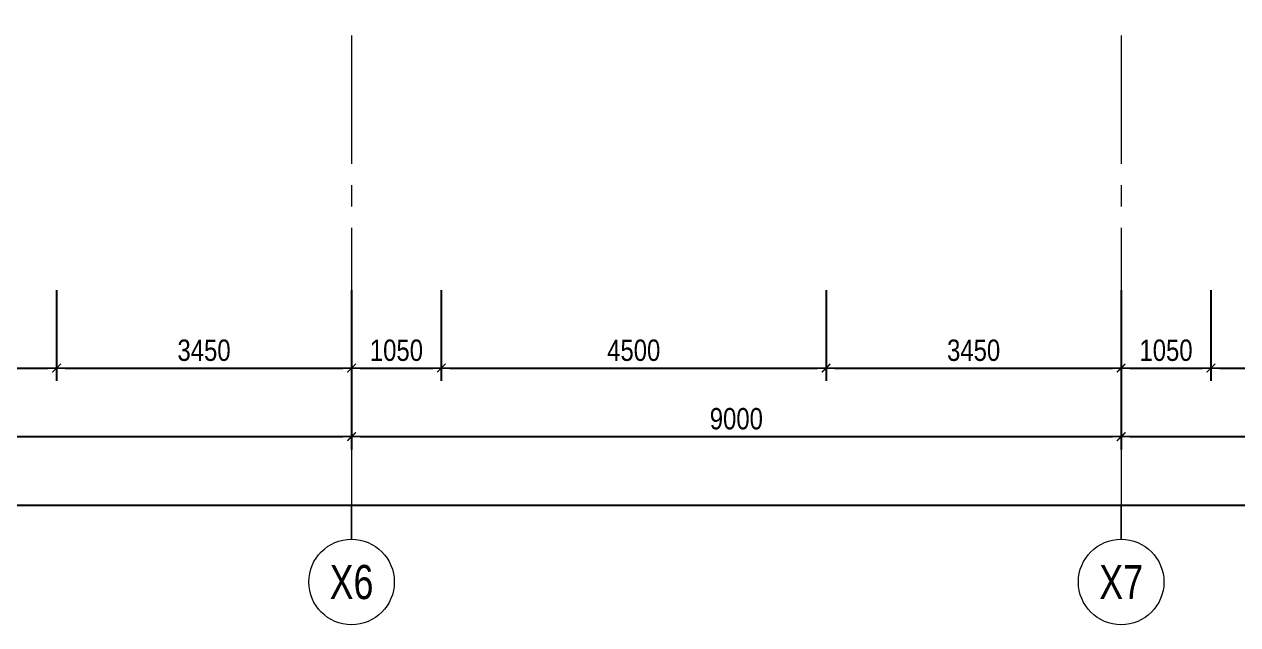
# Model space of a CAD drawing. Header units: millimetres. Extents: x -134772 to 596971, y -129535 to 35703.
# Drawn here: x 99595 to 113785, y -73806 to -66781 of the extents above; entities that cross this region are included whole.
import ezdxf
from ezdxf.enums import TextEntityAlignment as Align

# ---------------------------------------------------------------- set-up
doc = ezdxf.new("R2010")
doc.units = ezdxf.units.MM
doc.header["$MEASUREMENT"] = 0
doc.linetypes.add('POD_Grid$0$CENTER2', pattern=[1.125, 0.75, -0.125, 0.125, -0.125])
doc.layers.get('Defpoints').update_dxf_attribs({"color": 252})
for name, color, linetype, lineweight in [('NDC_S_DIM', 1, 'Continuous', 9), ('POD_Grid$0$NDC_S_AXIS', 5, 'POD_Grid$0$CENTER2', 13), ('POD_Grid$0$NDC_S_SYMBOL', 1, 'Continuous', 15), ('POD_Grid$0$NDC_S_TEXT SYMBOL', 7, 'Continuous', 20)]:
    doc.layers.add(name, color=color, linetype=linetype, lineweight=lineweight)
doc.styles.add('NDC_ARIAL', font='arial.ttf', dxfattribs={"width": 0.8})
doc.styles.add('POD_Grid$0$NDC_ANNO', font='', dxfattribs={"width": 0.8})
doc.styles.get('POD_Grid$0$NDC_ANNO').set_extended_font_data('Dotum')
doc.dimstyles.new('NDC_1-100', dxfattribs={"dimscale": 100, "dimtxt": 2.5, "dimasz": 1, "dimexe": 1.5, "dimexo": 0, "dimgap": 0.8, "dimtad": 1, "dimdec": 0, "dimdsep": 46, "dimtxsty": 'NDC_ARIAL', "dimblk": 'DIMMARK', "dimcen": 49999.938995, "dimdle": 1.5, "dimclrd": 1, "dimclre": 1, "dimclrt": 3, "dimadec": 0, "dimazin": 0, "dimtfac": 1, "dimtdec": 0, "dimtix": 1, "dimtmove": 2, "dimatfit": 3, "dimfxl": 1, "dimarcsym": 0})

# ---------------------------------------------------------------- blocks, each defined once
blk = doc.blocks.new('DIMMARK')
at = {"layer": 'NDC_S_DIM', "color": 1}
blk.add_line((-1.5, 0), (1, 0), dxfattribs=at)
at = {"layer": 'NDC_S_DIM', "color": 2, "const_width": 0.15}
blk.add_lwpolyline([(-0.5, -0.5), (0.5, 0.5)], dxfattribs=at)
blk = doc.blocks.new('*D796')
at = {"layer": 'Defpoints', "color": 0, "transparency": 16777216}
for p in [(95472, -69893), (99972, -69893), (99972, -70803)]:
    blk.add_point(p, dxfattribs=at)
at = {"layer": 'NDC_S_DIM', "color": 1, "lineweight": -2, "transparency": 16777216}
for p, q in [((95472, -69893), (95472, -70953)), ((99972, -69893), (99972, -70953)), ((95572, -70803), (99872, -70803))]:
    blk.add_line(p, q, dxfattribs=at)
at = {"layer": 'NDC_S_DIM', "color": 1, "lineweight": -2, "transparency": 16777216, "xscale": 100, "yscale": 100, "zscale": 100, "rotation": 180}
blk.add_blockref('DIMMARK', (95472, -70803), dxfattribs=at)
at = {"layer": 'NDC_S_DIM', "color": 1, "lineweight": -2, "transparency": 16777216, "xscale": 100, "yscale": 100, "zscale": 100}
blk.add_blockref('DIMMARK', (99972, -70803), dxfattribs=at)
at = {"layer": 'NDC_S_DIM', "color": 3, "transparency": 16777216, "insert": (97722, -70596), "char_height": 250, "attachment_point": 5, "style": 'NDC_ARIAL'}
blk.add_mtext('4500', dxfattribs=at)
blk = doc.blocks.new('*D797')
at = {"layer": 'Defpoints', "color": 0, "transparency": 16777216}
for p in [(103422, -69893), (104472, -69893), (104472, -70803)]:
    blk.add_point(p, dxfattribs=at)
at = {"layer": 'NDC_S_DIM', "color": 1, "lineweight": -2, "transparency": 16777216}
for p, q in [((103422, -69893), (103422, -70953)), ((104472, -69893), (104472, -70953)), ((103522, -70803), (104372, -70803))]:
    blk.add_line(p, q, dxfattribs=at)
at = {"layer": 'NDC_S_DIM', "color": 1, "lineweight": -2, "transparency": 16777216, "xscale": 100, "yscale": 100, "zscale": 100, "rotation": 180}
blk.add_blockref('DIMMARK', (103422, -70803), dxfattribs=at)
at = {"layer": 'NDC_S_DIM', "color": 1, "lineweight": -2, "transparency": 16777216, "xscale": 100, "yscale": 100, "zscale": 100}
blk.add_blockref('DIMMARK', (104472, -70803), dxfattribs=at)
at = {"layer": 'NDC_S_DIM', "color": 3, "transparency": 16777216, "insert": (103947, -70596), "char_height": 250, "attachment_point": 5, "style": 'NDC_ARIAL'}
blk.add_mtext('1050', dxfattribs=at)
blk = doc.blocks.new('*D798')
at = {"layer": 'Defpoints', "color": 0, "transparency": 16777216}
for p in [(104472, -69893), (108972, -69893), (108972, -70803)]:
    blk.add_point(p, dxfattribs=at)
at = {"layer": 'NDC_S_DIM', "color": 1, "lineweight": -2, "transparency": 16777216}
for p, q in [((104472, -69893), (104472, -70953)), ((108972, -69893), (108972, -70953)), ((104572, -70803), (108872, -70803))]:
    blk.add_line(p, q, dxfattribs=at)
at = {"layer": 'NDC_S_DIM', "color": 1, "lineweight": -2, "transparency": 16777216, "xscale": 100, "yscale": 100, "zscale": 100, "rotation": 180}
blk.add_blockref('DIMMARK', (104472, -70803), dxfattribs=at)
at = {"layer": 'NDC_S_DIM', "color": 1, "lineweight": -2, "transparency": 16777216, "xscale": 100, "yscale": 100, "zscale": 100}
blk.add_blockref('DIMMARK', (108972, -70803), dxfattribs=at)
at = {"layer": 'NDC_S_DIM', "color": 3, "transparency": 16777216, "insert": (106722, -70596), "char_height": 250, "attachment_point": 5, "style": 'NDC_ARIAL'}
blk.add_mtext('4500', dxfattribs=at)
blk = doc.blocks.new('*D799')
at = {"layer": 'Defpoints', "color": 0, "transparency": 16777216}
for p in [(112422, -69893), (113472, -69893), (113472, -70803)]:
    blk.add_point(p, dxfattribs=at)
at = {"layer": 'NDC_S_DIM', "color": 1, "lineweight": -2, "transparency": 16777216}
for p, q in [((112422, -69893), (112422, -70953)), ((113472, -69893), (113472, -70953)), ((112522, -70803), (113372, -70803))]:
    blk.add_line(p, q, dxfattribs=at)
at = {"layer": 'NDC_S_DIM', "color": 1, "lineweight": -2, "transparency": 16777216, "xscale": 100, "yscale": 100, "zscale": 100, "rotation": 180}
blk.add_blockref('DIMMARK', (112422, -70803), dxfattribs=at)
at = {"layer": 'NDC_S_DIM', "color": 1, "lineweight": -2, "transparency": 16777216, "xscale": 100, "yscale": 100, "zscale": 100}
blk.add_blockref('DIMMARK', (113472, -70803), dxfattribs=at)
at = {"layer": 'NDC_S_DIM', "color": 3, "transparency": 16777216, "insert": (112947, -70596), "char_height": 250, "attachment_point": 5, "style": 'NDC_ARIAL'}
blk.add_mtext('1050', dxfattribs=at)
blk = doc.blocks.new('*U51')
at = {"layer": 'POD_Grid$0$NDC_S_SYMBOL'}
blk.add_line((0, 5), (0, 9), dxfattribs=at)
blk.add_circle((0, 0), 5, dxfattribs=at)
at = {"layer": 'POD_Grid$0$NDC_S_TEXT SYMBOL', "color": 7, "style": 'POD_Grid$0$NDC_ANNO', "width": 0.8}
blk.add_attdef('GRID', text='', height=4, dxfattribs=at).set_placement((0, 0), align=Align.MIDDLE)
blk = doc.blocks.new('*D812')
at = {"layer": 'Defpoints', "color": 0, "transparency": 16777216}
for p in [(99972, -69893), (103422, -69893), (103422, -70803)]:
    blk.add_point(p, dxfattribs=at)
at = {"layer": 'NDC_S_DIM', "color": 1, "lineweight": -2, "transparency": 16777216}
for p, q in [((99972, -69893), (99972, -70953)), ((103422, -69893), (103422, -70953)), ((100072, -70803), (103322, -70803))]:
    blk.add_line(p, q, dxfattribs=at)
at = {"layer": 'NDC_S_DIM', "color": 1, "lineweight": -2, "transparency": 16777216, "xscale": 100, "yscale": 100, "zscale": 100, "rotation": 180}
blk.add_blockref('DIMMARK', (99972, -70803), dxfattribs=at)
at = {"layer": 'NDC_S_DIM', "color": 1, "lineweight": -2, "transparency": 16777216, "xscale": 100, "yscale": 100, "zscale": 100}
blk.add_blockref('DIMMARK', (103422, -70803), dxfattribs=at)
at = {"layer": 'NDC_S_DIM', "color": 3, "transparency": 16777216, "insert": (101697, -70596), "char_height": 250, "attachment_point": 5, "style": 'NDC_ARIAL'}
blk.add_mtext('3450', dxfattribs=at)
blk = doc.blocks.new('*D813')
at = {"layer": 'Defpoints', "color": 0, "transparency": 16777216}
for p in [(108972, -69893), (112422, -69893), (112422, -70803)]:
    blk.add_point(p, dxfattribs=at)
at = {"layer": 'NDC_S_DIM', "color": 1, "lineweight": -2, "transparency": 16777216}
for p, q in [((108972, -69893), (108972, -70953)), ((112422, -69893), (112422, -70953)), ((109072, -70803), (112322, -70803))]:
    blk.add_line(p, q, dxfattribs=at)
at = {"layer": 'NDC_S_DIM', "color": 1, "lineweight": -2, "transparency": 16777216, "xscale": 100, "yscale": 100, "zscale": 100, "rotation": 180}
blk.add_blockref('DIMMARK', (108972, -70803), dxfattribs=at)
at = {"layer": 'NDC_S_DIM', "color": 1, "lineweight": -2, "transparency": 16777216, "xscale": 100, "yscale": 100, "zscale": 100}
blk.add_blockref('DIMMARK', (112422, -70803), dxfattribs=at)
at = {"layer": 'NDC_S_DIM', "color": 3, "transparency": 16777216, "insert": (110697, -70596), "char_height": 250, "attachment_point": 5, "style": 'NDC_ARIAL'}
blk.add_mtext('3450', dxfattribs=at)
blk = doc.blocks.new('*D814')
at = {"layer": 'Defpoints', "color": 0, "transparency": 16777216}
for p in [(113472, -69893), (117972, -69893), (117972, -70803)]:
    blk.add_point(p, dxfattribs=at)
at = {"layer": 'NDC_S_DIM', "color": 1, "lineweight": -2, "transparency": 16777216}
for p, q in [((113472, -69893), (113472, -70953)), ((117972, -69893), (117972, -70953)), ((113572, -70803), (117872, -70803))]:
    blk.add_line(p, q, dxfattribs=at)
at = {"layer": 'NDC_S_DIM', "color": 1, "lineweight": -2, "transparency": 16777216, "xscale": 100, "yscale": 100, "zscale": 100, "rotation": 180}
blk.add_blockref('DIMMARK', (113472, -70803), dxfattribs=at)
at = {"layer": 'NDC_S_DIM', "color": 1, "lineweight": -2, "transparency": 16777216, "xscale": 100, "yscale": 100, "zscale": 100}
blk.add_blockref('DIMMARK', (117972, -70803), dxfattribs=at)
at = {"layer": 'NDC_S_DIM', "color": 3, "transparency": 16777216, "insert": (115722, -70596), "char_height": 250, "attachment_point": 5, "style": 'NDC_ARIAL'}
blk.add_mtext('4500', dxfattribs=at)
blk = doc.blocks.new('*D834')
at = {"layer": 'Defpoints', "color": 0, "transparency": 16777216}
for p in [(86922, -69893), (147522, -69893), (147522, -72406)]:
    blk.add_point(p, dxfattribs=at)
at = {"layer": 'NDC_S_DIM', "color": 1, "lineweight": -2, "transparency": 16777216}
for p, q in [((86922, -69893), (86922, -72556)), ((147522, -69893), (147522, -72556)), ((87022, -72406), (147422, -72406))]:
    blk.add_line(p, q, dxfattribs=at)
at = {"layer": 'NDC_S_DIM', "color": 1, "lineweight": -2, "transparency": 16777216, "xscale": 100, "yscale": 100, "zscale": 100, "rotation": 180}
blk.add_blockref('DIMMARK', (86922, -72406), dxfattribs=at)
at = {"layer": 'NDC_S_DIM', "color": 1, "lineweight": -2, "transparency": 16777216, "xscale": 100, "yscale": 100, "zscale": 100}
blk.add_blockref('DIMMARK', (147522, -72406), dxfattribs=at)
at = {"layer": 'NDC_S_DIM', "color": 3, "transparency": 16777216, "insert": (117222, -72198), "char_height": 250, "attachment_point": 5, "style": 'NDC_ARIAL'}
blk.add_mtext('60600', dxfattribs=at)
blk = doc.blocks.new('*D835')
at = {"layer": 'Defpoints', "color": 0, "transparency": 16777216}
for p in [(94422, -69893), (103422, -69893), (103422, -71605)]:
    blk.add_point(p, dxfattribs=at)
at = {"layer": 'NDC_S_DIM', "color": 1, "lineweight": -2, "transparency": 16777216}
for p, q in [((94422, -69893), (94422, -71755)), ((103422, -69893), (103422, -71755)), ((94522, -71605), (103322, -71605))]:
    blk.add_line(p, q, dxfattribs=at)
at = {"layer": 'NDC_S_DIM', "color": 1, "lineweight": -2, "transparency": 16777216, "xscale": 100, "yscale": 100, "zscale": 100, "rotation": 180}
blk.add_blockref('DIMMARK', (94422, -71605), dxfattribs=at)
at = {"layer": 'NDC_S_DIM', "color": 1, "lineweight": -2, "transparency": 16777216, "xscale": 100, "yscale": 100, "zscale": 100}
blk.add_blockref('DIMMARK', (103422, -71605), dxfattribs=at)
at = {"layer": 'NDC_S_DIM', "color": 3, "transparency": 16777216, "insert": (98922, -71397), "char_height": 250, "attachment_point": 5, "style": 'NDC_ARIAL'}
blk.add_mtext('9000', dxfattribs=at)
blk = doc.blocks.new('*D836')
at = {"layer": 'Defpoints', "color": 0, "transparency": 16777216}
for p in [(103422, -69893), (112422, -69893), (112422, -71605)]:
    blk.add_point(p, dxfattribs=at)
at = {"layer": 'NDC_S_DIM', "color": 1, "lineweight": -2, "transparency": 16777216}
for p, q in [((103422, -69893), (103422, -71755)), ((112422, -69893), (112422, -71755)), ((103522, -71605), (112322, -71605))]:
    blk.add_line(p, q, dxfattribs=at)
at = {"layer": 'NDC_S_DIM', "color": 1, "lineweight": -2, "transparency": 16777216, "xscale": 100, "yscale": 100, "zscale": 100, "rotation": 180}
blk.add_blockref('DIMMARK', (103422, -71605), dxfattribs=at)
at = {"layer": 'NDC_S_DIM', "color": 1, "lineweight": -2, "transparency": 16777216, "xscale": 100, "yscale": 100, "zscale": 100}
blk.add_blockref('DIMMARK', (112422, -71605), dxfattribs=at)
at = {"layer": 'NDC_S_DIM', "color": 3, "transparency": 16777216, "insert": (107922, -71397), "char_height": 250, "attachment_point": 5, "style": 'NDC_ARIAL'}
blk.add_mtext('9000', dxfattribs=at)
blk = doc.blocks.new('*D837')
at = {"layer": 'Defpoints', "color": 0, "transparency": 16777216}
for p in [(112422, -69893), (121422, -69893), (121422, -71605)]:
    blk.add_point(p, dxfattribs=at)
at = {"layer": 'NDC_S_DIM', "color": 1, "lineweight": -2, "transparency": 16777216}
for p, q in [((112422, -69893), (112422, -71755)), ((121422, -69893), (121422, -71755)), ((112522, -71605), (121322, -71605))]:
    blk.add_line(p, q, dxfattribs=at)
at = {"layer": 'NDC_S_DIM', "color": 1, "lineweight": -2, "transparency": 16777216, "xscale": 100, "yscale": 100, "zscale": 100, "rotation": 180}
blk.add_blockref('DIMMARK', (112422, -71605), dxfattribs=at)
at = {"layer": 'NDC_S_DIM', "color": 1, "lineweight": -2, "transparency": 16777216, "xscale": 100, "yscale": 100, "zscale": 100}
blk.add_blockref('DIMMARK', (121422, -71605), dxfattribs=at)
at = {"layer": 'NDC_S_DIM', "color": 3, "transparency": 16777216, "insert": (116922, -71397), "char_height": 250, "attachment_point": 5, "style": 'NDC_ARIAL'}
blk.add_mtext('9000', dxfattribs=at)

msp = doc.modelspace()

# ---------------------------------------------------------------- linework, layer by layer
at = {"layer": 'POD_Grid$0$NDC_S_AXIS', "ltscale": 2000}
for points in [[(103422.1, -55662.1), (103422.1, -72806)], [(112422.1, -55662.1), (112422.1, -72806)]]:
    msp.add_lwpolyline(points, dxfattribs=at)

# ---------------------------------------------------------------- block references
at = {"layer": 'POD_Grid$0$NDC_S_AXIS', "xscale": 100, "yscale": 100, "zscale": 100}
for p, values in [((103422.1, -73306), {'GRID': 'X6'}), ((112422.1, -73306), {'GRID': 'X7'})]:
    msp.add_blockref('*U51', p, dxfattribs=at).add_auto_attribs(values)

# ---------------------------------------------------------------- dimensions: what is measured, and where the dimension line sits
at = {"layer": 'NDC_S_DIM'}
for base, p1, p2, picture, middle in [((147522.1, -72406), (86922.1, -69892.6), (147522.1, -69892.6), '*D834', (117222.1, -72198.3)), ((103422.1, -71604.7), (94422.1, -69892.6), (103422.1, -69892.6), '*D835', (98922.1, -71397)), ((99972.1, -70803.4), (95472.1, -69892.6), (99972.1, -69892.6), '*D796', (97722.1, -70595.8)), ((103422.1, -70803.4), (99972.1, -69892.6), (103422.1, -69892.6), '*D812', (101697.1, -70595.7)), ((104472.1, -70803.4), (103422.1, -69892.6), (104472.1, -69892.6), '*D797', (103947.1, -70595.8)), ((112422.1, -71604.7), (103422.1, -69892.6), (112422.1, -69892.6), '*D836', (107922.1, -71397)), ((108972.1, -70803.4), (104472.1, -69892.6), (108972.1, -69892.6), '*D798', (106722.1, -70595.8)), ((112422.1, -70803.4), (108972.1, -69892.6), (112422.1, -69892.6), '*D813', (110697.1, -70595.7)), ((113472.1, -70803.4), (112422.1, -69892.6), (113472.1, -69892.6), '*D799', (112947.1, -70595.8)), ((121422.1, -71604.7), (112422.1, -69892.6), (121422.1, -69892.6), '*D837', (116922.1, -71397)), ((117972.1, -70803.4), (113472.1, -69892.6), (117972.1, -69892.6), '*D814', (115722.1, -70595.8))]:
    dim = msp.add_linear_dim(base=base, p1=p1, p2=p2, dimstyle='NDC_1-100', dxfattribs=at)
    dim.commit()
    dim.dimension.update_dxf_attribs({"geometry": picture, "text_midpoint": middle})

doc.saveas('drawing.dxf')
